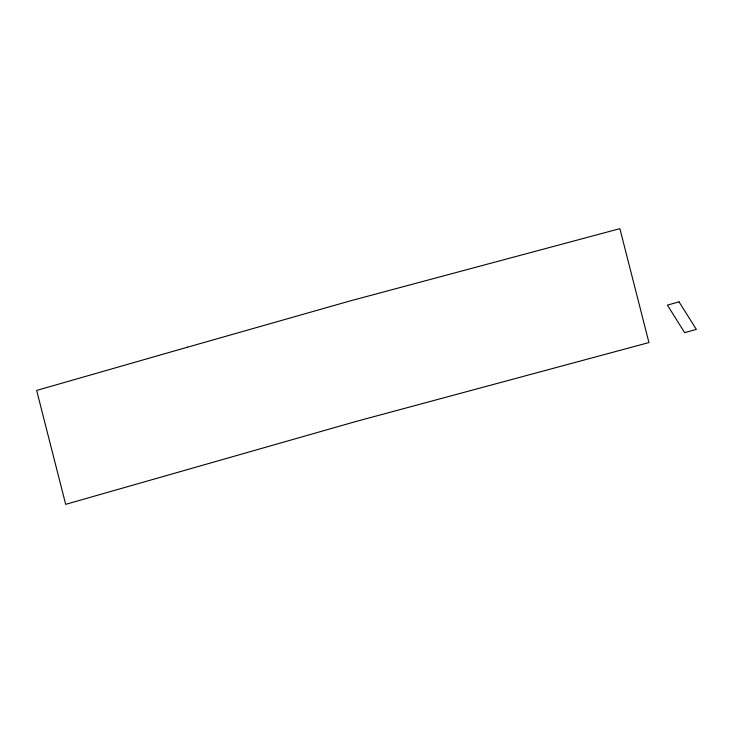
<?xml version="1.0" encoding="UTF-8"?>
<svg xmlns="http://www.w3.org/2000/svg" width="733" height="733" viewBox="0 0 733 733"><rect width="100%" height="100%" fill="white"/><g stroke="black" fill="none" stroke-linecap="round" stroke-linejoin="round"><path stroke-width="1.1" d="M187.529 347.185L36.65 390.432L65.686 504.341L356.018 421.466L648.943 342.558L619.88 228.659L350.237 300.897L187.529 347.185M679.051 301.868L667.369 305.111L684.668 332.645L696.35 329.401L679.051 301.868"/></g></svg>
